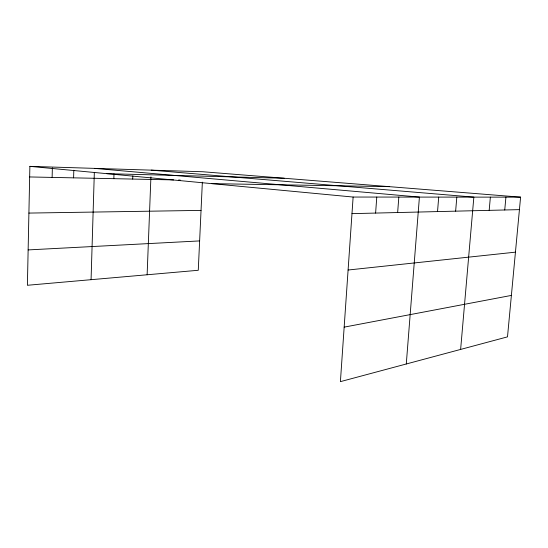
<?xml version="1.0" encoding="UTF-8"?>
<svg xmlns="http://www.w3.org/2000/svg" width="548" height="548" viewBox="0 0 548 548"><rect width="100%" height="100%" fill="white"/><g stroke="black" fill="none" stroke-linecap="round" stroke-linejoin="round"><path stroke-width="0.82" d="M520.6 197.15L353.124 197.047L340.404 381.641L507.503 336.862L520.6 197.15L202.842 171.75L29.88 166.359L27.4 285.275L198.266 270.28L202.356 182.169M52.129 177.408L52.361 167.852M73.603 177.853L73.816 170.257M91.071 279.686L94.331 172.497M113.84 178.682L114.005 173.832M132.712 179.066L132.828 175.901M147.124 274.767L150.919 176.901M375.613 213.069L376.771 197.061M397.649 212.542L398.821 197.075M406.28 363.988L419.419 197.088L94.462 168.373M437.53 211.59L438.715 197.102M455.635 211.158L456.82 197.109M460.628 349.425L473.849 197.122L151.186 170.14M489.179 210.357L490.364 197.129M504.742 209.98L505.92 197.143M344.158 327.135L511.387 295.413M348.096 270.02L515.442 252.155M28.14 249.915L199.63 240.915M351.98 213.638L519.429 209.631M28.907 213.083L201.048 210.391M211.912 183.635L389.162 186.642M29.66 176.949L173.641 179.908M178.552 180.011L180.189 180.045M106.881 173.668L284.152 178.251M29.88 166.359L353.124 197.047"/></g></svg>
